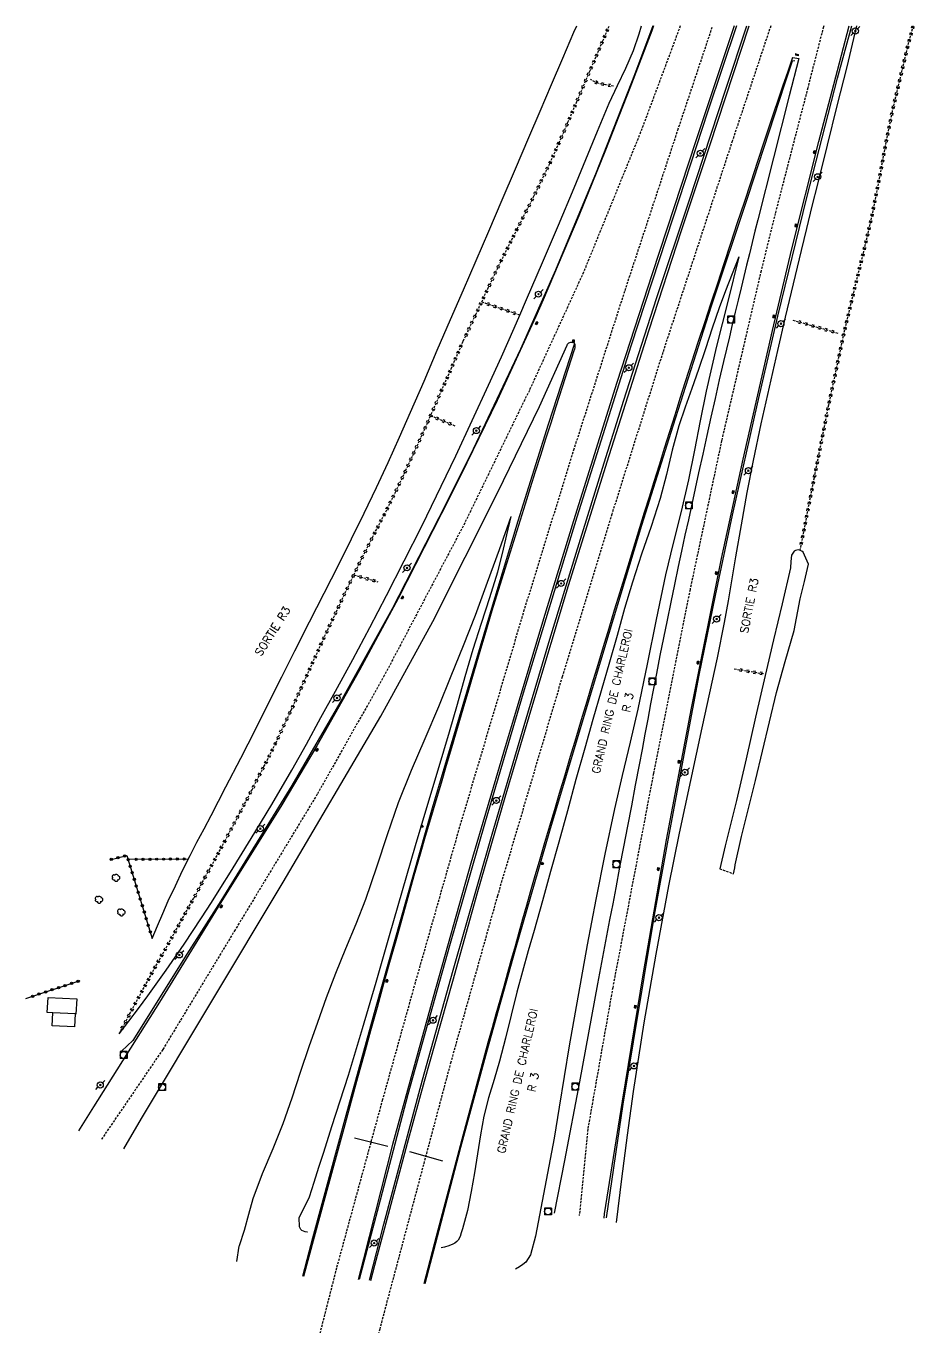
# Model space of a CAD drawing. Header units: millimetres. Extents: x 145000 to 146000, y 128000 to 128940.
# Drawn here: x 145783 to 145977.1, y 128391.7 to 128676 of the extents above; entities that cross this region are included whole.
import ezdxf
from ezdxf.enums import TextEntityAlignment as Align

# ---------------------------------------------------------------- set-up
doc = ezdxf.new("R2010")
doc.units = ezdxf.units.MM
doc.linetypes.add('DASHED', pattern=[0.75, 0.5, -0.25])
doc.layers.get('0').update_dxf_attribs({"linetype": 'CONTINUOUS'})
for name, color, linetype in [('W0001', 6, 'DASHED'), ('W0008', 7, 'CONTINUOUS'), ('W0010', 4, 'CONTINUOUS'), ('W0104', 1, 'CONTINUOUS'), ('W0112', 1, 'DASHED'), ('W0211', 2, 'CONTINUOUS'), ('W0214', 2, 'CONTINUOUS'), ('W0220', 5, 'DASHED'), ('W0300', 7, 'CONTINUOUS'), ('W0323', 7, 'CONTINUOUS'), ('W0330', 7, 'CONTINUOUS'), ('W0333', 7, 'CONTINUOUS'), ('W0401', 7, 'CONTINUOUS'), ('W0420', 7, 'CONTINUOUS'), ('W0473', 7, 'CONTINUOUS'), ('W0850', 7, 'CONTINUOUS'), ('W0989', 7, 'CONTINUOUS'), ('W0990', 7, 'CONTINUOUS')]:
    doc.layers.add(name, color=color, linetype=linetype)
doc.styles.get("Standard").update_dxf_attribs({"font": 'romans.shx', "width": 0.85})

# ---------------------------------------------------------------- blocks, each defined once
blk = doc.blocks.new('T473')
for p, q in [((-0.166667, 0.166667), (0.166667, -0.166667)), ((-0.166667, -0.166667), (0.166667, 0.166667)), ((0.500001, 0.500001), (1.000002, 1.000002)), ((-1.000002, -1.000002), (-0.500001, -0.500001))]:
    blk.add_line(p, q)
blk.add_ellipse((0, 0), major_axis=(0.471405, 0.471405), ratio=1, start_param=5.4977871438, end_param=11.780972451)
blk = doc.blocks.new('T300')
for p, q in [((-0.8, 0.51), (-0.86, 0.34)), ((-0.86, 0.34), (-0.86, 0.17)), ((-0.86, 0.17), (-0.74, 0.06)), ((-0.69, 0.63), (-0.8, 0.51)), ((-0.8, -0.06), (-0.74, 0.06)), ((-0.74, 0.06), (-0.69, 0.11)), ((-0.57, 0.69), (-0.69, 0.63)), ((-0.46, 0.69), (-0.57, 0.69)), ((-0.29, 0.63), (-0.46, 0.69)), ((-0.29, 0.63), (-0.17, 0.74)), ((-0.23, 0.57), (-0.29, 0.63)), ((-0.17, 0.74), (-0.06, 0.8)), ((-0.06, 0.8), (0.06, 0.8)), ((0.06, 0.8), (0.23, 0.74)), ((0.23, 0.74), (0.34, 0.63)), ((0.34, 0.63), (0.4, 0.51)), ((0.46, 0.46), (0.34, 0.46)), ((0.4, 0.51), (0.4, 0.46)), ((0.57, 0.4), (0.46, 0.46)), ((0.57, 0.4), (0.69, 0.29)), ((0.69, 0.29), (0.74, 0.17)), ((0.74, 0.06), (0.69, -0.17)), ((0.74, 0.17), (0.74, 0.06)), ((-0.8, -0.17), (-0.8, -0.06)), ((-0.8, -0.23), (-0.8, -0.17)), ((-0.74, -0.34), (-0.8, -0.23)), ((-0.69, -0.4), (-0.74, -0.34)), ((-0.51, -0.46), (-0.69, -0.4)), ((-0.4, -0.46), (-0.51, -0.46)), ((-0.4, -0.46), (-0.34, -0.46)), ((-0.34, -0.46), (-0.34, -0.4)), ((-0.34, -0.51), (-0.34, -0.46)), ((-0.29, -0.63), (-0.34, -0.51)), ((-0.17, -0.74), (-0.29, -0.63)), ((-0.06, -0.8), (-0.17, -0.74)), ((0.06, -0.8), (-0.06, -0.8)), ((0.17, -0.74), (0.06, -0.8)), ((0.23, -0.69), (0.17, -0.74)), ((0.29, -0.46), (0.23, -0.46)), ((0.29, -0.63), (0.23, -0.69)), ((0.46, -0.4), (0.29, -0.46)), ((0.34, -0.51), (0.29, -0.63)), ((0.34, -0.51), (0.34, -0.46)), ((0.57, -0.34), (0.46, -0.4)), ((0.63, -0.29), (0.57, -0.34)), ((0.69, -0.17), (0.63, -0.29))]:
    blk.add_line(p, q)
blk = doc.blocks.new('T850')
for p, q in [((-0.25, -0.15), (0, 0.32)), ((0, 0.32), (0.25, -0.15)), ((-0.25, -0.15), (0.25, -0.15))]:
    blk.add_line(p, q)
for major_axis in [(-0.106, 0.106), (-0.0354, 0.0354), (-0.0236, 0.0236)]:
    blk.add_ellipse((0, 0), major_axis=major_axis, ratio=1, start_param=3.926991, end_param=10.210176)
blk = doc.blocks.new('T420')
for p, q in [((0.75, 0.75), (-0.75, 0.75)), ((-0.75, 0.75), (-0.75, -0.75)), ((0.75, 0.75), (0.75, -0.75)), ((0.75, -0.75), (-0.75, -0.75))]:
    blk.add_line(p, q)
blk.add_ellipse((0, 0), major_axis=(-0.53, 0.53), ratio=1, start_param=3.926991, end_param=10.210176)
blk = doc.blocks.new('T401')
for p, q in [((-0.3, 0.3), (0, 0.3)), ((-0.3, -0.25), (-0.3, 0.3)), ((-0.3, 0.15), (0, 0.15)), ((-0.3, 0), (0, 0)), ((0, 0.3), (0, -0.25)), ((-0.3, -0.15), (0, -0.15)), ((-0.3, -0.25), (-0.3, -0.3)), ((-0.3, -0.3), (0, -0.3)), ((0, -0.3), (0, -0.25))]:
    blk.add_line(p, q)
blk = doc.blocks.new('t323o')
at = {"color": 0, "linetype": 'Continuous'}
for radius in [0.25, 0.15]:
    blk.add_circle((0, 0), radius, dxfattribs=at)
blk = doc.blocks.new('t220o')
at = {"color": 0, "linetype": 'Continuous'}
for p, q in [((-0.25, 0.25), (0.25, 0.25)), ((-0.25, -0.25), (0.25, -0.25))]:
    blk.add_line(p, q, dxfattribs=at)

msp = doc.modelspace()

# ---------------------------------------------------------------- linework, layer by layer
at = {"layer": 'W0001'}
for points in [[(145926.02, 128676), (145917.35, 128652.77), (145904.86, 128622.13), (145893.02, 128596.3), (145878.54, 128566.61), (145861.31, 128533.95), (145846.65, 128508.01), (145828.67, 128478.3), (145812.86, 128452.14), (145799.39, 128432.43), (145799.39, 128432.43)], [(145802.33, 128176), (145804.84, 128190.68), (145808.58, 128212.35), (145813.34, 128238.05), (145818.34, 128263.57), (145823.35, 128286.96), (145828.52, 128311.27), (145834.03, 128335.47), (145841.9, 128369.02), (145850.96, 128404.56), (145860.93, 128441.07), (145868.02, 128466.45), (145877.7, 128500.44), (145891.84, 128547.99), (145902.75, 128583.27), (145913.94, 128618.15), (145925.5, 128653.24), (145933.08, 128675.95)], [(145945.8, 128676), (145937.39, 128650.84), (145922.19, 128604.56), (145911.06, 128569.23), (145900.21, 128533.69), (145886.04, 128485.75), (145875.85, 128449.42), (145860.3, 128391.04), (145854.44, 128367.35), (145845.33, 128329.58), (145837.28, 128293.78), (145829.85, 128257.97), (145822.78, 128221.26), (145816.02, 128183.55), (145814.8, 128176)], [(145957.38, 128676), (145957.33, 128675.82), (145953.9, 128662.47), (145946.79, 128635.01), (145943.68, 128622.42), (145935.06, 128585.33), (145928.15, 128552.72), (145920.15, 128512.53), (145911.25, 128465.68), (145905.79, 128434.72), (145903.93, 128415.85)]]:
    msp.add_lwpolyline(points, dxfattribs=at)
at = {"layer": 'W0008'}
for points in [[(145920.15, 128676), (145919.77, 128674.95), (145915.01, 128662.4), (145909.67, 128648.85), (145903.87, 128634.49), (145896.07, 128616.08), (145894.42, 128612.48), (145890.59, 128604.11), (145886, 128594.12), (145878.01, 128577.74), (145873.82, 128569.4), (145864.37, 128550.83), (145855.87, 128535.11), (145846.57, 128518.54), (145838.88, 128505.65), (145825.53, 128484.32), (145812.15, 128462.51), (145797.75, 128439.63), (145794.44, 128434.41)], [(145937.8, 128676), (145936.85, 128673.17), (145929.42, 128650.9), (145919.86, 128621.79), (145912.17, 128598.01), (145902.68, 128567.78), (145896.13, 128546.36), (145887.36, 128517.08), (145880.23, 128492.9), (145871.99, 128463.58), (145863.13, 128431.39), (145856.79, 128406.42), (145855.56, 128401.84)], [(145858.35, 128401.68), (145859.23, 128405), (145866.41, 128431.71), (145870.12, 128445.24), (145876.26, 128467.13), (145881.74, 128486.72), (145887.71, 128507.33), (145893.8, 128527.7), (145901.6, 128553.63), (145910.5, 128582.1), (145919.2, 128609.57), (145926.3, 128631.26), (145932.47, 128649.85), (145941.1, 128676)], [(145913.41, 128440.88), (145917.95, 128468.96), (145922.99, 128498.02), (145928.46, 128526.8), (145935.03, 128559.55), (145939.74, 128581.28), (145946.21, 128609.37), (145950.43, 128627.24), (145956.32, 128650.7), (145959.59, 128663.2), (145962.94, 128676)], [(145878.3, 128432.57), (145883.26, 128451), (145884.11, 128453.99), (145884.95, 128456.99), (145885.79, 128459.99), (145886.64, 128462.98), (145887.48, 128465.98), (145888.32, 128468.98), (145889.14, 128471.92), (145889.96, 128474.87), (145890.78, 128477.81), (145891.61, 128480.75), (145892.44, 128483.7), (145893.27, 128486.64), (145894.32, 128490.24), (145895.37, 128493.85), (145896.44, 128497.45), (145897.51, 128501.05), (145898.58, 128504.65), (145899.65, 128508.24), (145900.85, 128512.26), (145902.04, 128516.28), (145903.24, 128520.3), (145904.45, 128524.32), (145905.65, 128528.33), (145906.86, 128532.35), (145908.06, 128536.33), (145909.26, 128540.32), (145910.46, 128544.31), (145911.67, 128548.3), (145912.88, 128552.28), (145914.1, 128556.26), (145915.12, 128559.62), (145916.16, 128562.97), (145917.19, 128566.32), (145918.23, 128569.67), (145919.27, 128573.02), (145920.31, 128576.37), (145921.45, 128580.02), (145922.59, 128583.68), (145923.73, 128587.33), (145924.87, 128590.98), (145926.02, 128594.63), (145927.19, 128598.28), (145928.57, 128602.58), (145929.97, 128606.88), (145931.38, 128611.17), (145932.8, 128615.46), (145934.21, 128619.76), (145935.63, 128624.05), (145937.1, 128628.52), (145938.56, 128633), (145940.03, 128637.47), (145941.5, 128641.94), (145942.98, 128646.41), (145944.47, 128650.88), (145945.48, 128653.93), (145946.51, 128656.98), (145947.53, 128660.02), (145948.55, 128663.06), (145949.58, 128666.11), (145950.61, 128669.15)], [(145950.6, 128669.13), (145951.96, 128668.88), (145949.8, 128660.74), (145942.95, 128633.64), (145942.34, 128631.16), (145941.73, 128628.68), (145941.13, 128626.2), (145940.53, 128623.72), (145939.92, 128621.24), (145939.33, 128618.76), (145938.68, 128616.07), (145938.04, 128613.38), (145937.39, 128610.7), (145936.75, 128608.01), (145936.12, 128605.32), (145935.49, 128602.63), (145934.56, 128598.58), (145933.64, 128594.52), (145932.73, 128590.47), (145931.83, 128586.41), (145930.94, 128582.36), (145930.04, 128578.3), (145929.29, 128574.88), (145928.54, 128571.45), (145927.79, 128568.03), (145927.04, 128564.61), (145926.31, 128561.18), (145925.58, 128557.76), (145924.76, 128553.87), (145923.95, 128549.98), (145923.15, 128546.09), (145922.36, 128542.2), (145921.58, 128538.31), (145920.81, 128534.41), (145920.17, 128531.09), (145919.53, 128527.76), (145918.91, 128524.43), (145918.29, 128521.1), (145917.66, 128517.77), (145917.04, 128514.44), (145916.18, 128509.95), (145915.33, 128505.46), (145914.47, 128500.98), (145913.62, 128496.49), (145912.76, 128492.01), (145911.9, 128487.52), (145911.24, 128484.03), (145910.57, 128480.53), (145909.9, 128477.04), (145909.23, 128473.54), (145908.57, 128470.04), (145907.91, 128466.55), (145907.24, 128462.97), (145906.58, 128459.4), (145905.92, 128455.82), (145905.27, 128452.24), (145904.62, 128448.66), (145903.98, 128445.08)], [(145804.34, 128430.45), (145808.2, 128437.1), (145839.22, 128488.77), (145860.53, 128525.09), (145871.9, 128545.76), (145886.09, 128573.9), (145895.26, 128592.77), (145901.28, 128606.18), (145901.4, 128606.38), (145901.52, 128606.58), (145901.67, 128606.73), (145901.88, 128606.81), (145902.11, 128606.84), (145902.34, 128606.83), (145902.51, 128606.8), (145902.68, 128606.75), (145902.83, 128606.68), (145902.87, 128606.59), (145902.99, 128606.38), (145902.99, 128606.28), (145903, 128605.97), (145902.94, 128605.57), (145902.9, 128605.42), (145902.86, 128605.28), (145902.8, 128605.14)], [(145902.8, 128605.14), (145898.82, 128592.69), (145897.69, 128589.15), (145896.57, 128585.61), (145895.45, 128582.06), (145894.33, 128578.52), (145893.22, 128574.98), (145892.11, 128571.43), (145890.64, 128566.76), (145889.18, 128562.09), (145887.73, 128557.42), (145886.28, 128552.75), (145884.84, 128548.07), (145883.42, 128543.39), (145882.17, 128539.19), (145880.93, 128534.98), (145879.7, 128530.78), (145878.47, 128526.57), (145877.24, 128522.36), (145876.01, 128518.16), (145874.86, 128514.27), (145873.71, 128510.39), (145872.56, 128506.51), (145871.41, 128502.63), (145870.27, 128498.74), (145869.14, 128494.85), (145867.79, 128490.13), (145866.45, 128485.41), (145865.12, 128480.68), (145863.8, 128475.95), (145862.48, 128471.22), (145861.16, 128466.49), (145859.73, 128461.37), (145858.31, 128456.24), (145856.89, 128451.11), (145855.47, 128445.98), (145854.06, 128440.84), (145852.65, 128435.71)], [(145903.98, 128445.08), (145900.7, 128427.86), (145898.47, 128416.4)], [(145909.39, 128415.31), (145909.49, 128416.24), (145913.41, 128440.88)], [(145852.65, 128435.71), (145848.3, 128419.74), (145843.64, 128402.54)], [(145870.01, 128401), (145872.72, 128411.36), (145878.3, 128432.57)]]:
    msp.add_lwpolyline(points, dxfattribs=at)
at = {"layer": 'W0010'}
for points in [[(145920.03, 128676), (145916.04, 128665.28), (145907.66, 128643.93), (145898.74, 128622.59), (145891.06, 128605.33), (145880.74, 128583.46), (145873.26, 128568.41), (145863, 128548.56), (145852.09, 128528.87), (145841.09, 128509.91), (145825.55, 128484.71), (145818.15, 128473.04), (145806.34, 128454.15), (145803.86, 128451.82)], [(145938.29, 128676), (145932.06, 128657.34), (145924.46, 128634.17), (145915.2, 128605.99), (145903.4, 128568.56), (145891.65, 128530.09), (145883.36, 128501.95), (145875.53, 128474.85), (145866.45, 128442.31), (145860.37, 128419.24), (145855.79, 128401.83)], [(145858.07, 128401.69), (145861.24, 128413.94), (145869.67, 128445.51), (145876.35, 128469.54), (145884.86, 128499.29), (145891.89, 128523), (145897.53, 128541.92), (145903.26, 128560.74), (145909.04, 128579.31), (145913.7, 128594.15), (145920.85, 128616.39), (145927.95, 128637.77), (145935.98, 128662.19), (145940.61, 128676)], [(145909.86, 128415.37), (145913.56, 128440.21), (145920.37, 128481.53), (145923.34, 128497.96), (145927.35, 128519.31), (145930.17, 128534.05), (145933.73, 128551.48), (145937.45, 128568.99), (145942.89, 128593.37), (145947.35, 128612.54), (145953.69, 128638.46), (145960.41, 128664.59), (145963.5, 128676)], [(145870.22, 128400.99), (145873.31, 128412.65), (145878.04, 128430.83), (145883.75, 128451.62), (145890.03, 128474.01), (145897.52, 128499.95), (145905.03, 128525.07), (145910.49, 128543.2), (145917.63, 128566.82), (145924.47, 128588.59), (145932.88, 128614.79), (145940.86, 128638.77), (145948.91, 128663.35), (145950.56, 128668.35), (145951.05, 128668.47)], [(145902.87, 128606.59), (145897.16, 128588.85), (145890.51, 128567.68), (145883.88, 128545.72), (145876.87, 128522.15), (145871.75, 128504.94), (145864.84, 128480.49), (145859.47, 128461.49), (145852.92, 128437.73), (145845.63, 128410.9), (145844.81, 128407.85), (145843.45, 128402.55)]]:
    msp.add_lwpolyline(points, dxfattribs=at)
at = {"layer": 'W0104'}
msp.add_lwpolyline([(145787.79, 128463.56), (145794.07, 128463.23), (145793.89, 128459.92), (145793.69, 128459.93), (145788.8, 128460.19), (145787.62, 128460.25)], close=True, dxfattribs=at)
msp.add_lwpolyline([(145793.69, 128459.93), (145793.56, 128457.11), (145788.66, 128457.34), (145788.8, 128460.19)], dxfattribs=at)
at = {"layer": 'W0112'}
msp.add_lwpolyline([(145934.64, 128491.7), (145937.66, 128490.58)], dxfattribs=at)
at = {"layer": 'W0211'}
for points in [[(145803.37, 128455.62), (145805.46, 128458.37), (145807.55, 128461.12), (145809.61, 128463.9), (145813.64, 128469.52), (145817.55, 128475.23), (145821.36, 128480.99), (145823.49, 128484.3), (145825.59, 128487.62), (145827.67, 128490.96), (145832.22, 128498.33), (145836.69, 128505.75), (145841.06, 128513.24), (145844.29, 128518.97), (145847.46, 128524.74), (145850.61, 128530.53), (145854.39, 128537.47), (145858.13, 128544.43), (145861.81, 128551.43), (145869.51, 128566.63), (145876.94, 128581.99), (145884.12, 128597.45), (145886.93, 128603.67), (145889.7, 128609.91), (145890.96, 128612.79), (145892.43, 128616.16), (145895.93, 128624.3), (145899.37, 128632.45), (145902.8, 128640.62), (145905.35, 128646.79), (145907.89, 128652.97), (145910.51, 128659.12), (145912.3, 128662.96), (145914.13, 128666.79), (145915.8, 128670.67), (145917.05, 128674.28), (145917.58, 128676)], [(145964.58, 128676), (145963.92, 128673.28), (145962.42, 128667.09), (145960.27, 128658.52), (145958.13, 128649.95), (145956.01, 128641.38), (145954.82, 128636.56), (145953.64, 128631.74), (145952.47, 128626.92), (145950.71, 128619.62), (145948.98, 128612.31), (145947.27, 128605), (145945.44, 128596.99), (145943.64, 128588.98), (145941.95, 128580.95), (145940.6, 128573.94), (145939.33, 128566.92), (145938.09, 128559.9), (145937.27, 128555.1), (145936.47, 128550.31), (145935.62, 128545.52), (145934.07, 128537.83), (145932.39, 128530.16), (145930.71, 128522.5), (145928.23, 128511), (145925.77, 128499.51), (145923.44, 128487.99), (145920.66, 128473.02), (145918.09, 128458.01), (145915.75, 128442.96), (145914.43, 128433.44), (145913.2, 128423.9), (145911.98, 128414.36)], [(145938.84, 128625.54), (145937.38, 128621.82), (145935.92, 128618.11), (145934.52, 128614.38), (145932.98, 128609.89), (145931.51, 128605.37), (145930.02, 128600.85), (145928.56, 128596.75), (145927.07, 128592.65), (145925.69, 128588.52), (145924.25, 128583.25), (145922.98, 128577.92), (145921.59, 128572.63), (145919.64, 128566.53), (145917.54, 128560.48), (145915.54, 128554.4), (145913.83, 128548.58), (145912.21, 128542.72), (145910.58, 128536.87), (145908.76, 128530.6), (145906.92, 128524.34), (145905.12, 128518.07), (145903.21, 128511.23), (145901.35, 128504.38), (145899.47, 128497.54), (145897.68, 128491.09), (145895.88, 128484.65), (145894.07, 128478.21), (145892.79, 128473.71), (145891.52, 128469.22), (145890.28, 128464.71), (145889.01, 128459.67), (145887.8, 128454.62), (145886.51, 128449.59), (145885.34, 128445.59), (145884.12, 128441.6), (145883.06, 128437.58), (145882.31, 128433.48), (145881.72, 128429.33), (145881.05, 128425.2), (145880.31, 128421.08), (145879.49, 128416.98), (145878.38, 128412.96), (145878.14, 128412.09), (145877.9, 128411.24), (145877.49, 128410.5), (145877.13, 128410.15), (145876.71, 128409.84), (145876.27, 128409.56), (145875.41, 128409.2), (145874.48, 128408.97), (145873.76, 128408.79)], [(145844.48, 128412.19), (145844.43, 128412.21), (145844.04, 128412.31), (145843.64, 128412.4), (145843.3, 128412.57), (145843.09, 128412.8), (145842.92, 128413.09), (145842.77, 128413.37), (145842.72, 128415.45), (145843.84, 128417.68), (145844.94, 128419.91), (145845.99, 128423.18), (145847.02, 128426.46), (145848.05, 128429.74), (145849.85, 128435.35), (145851.67, 128440.96), (145853.46, 128446.58), (145856.54, 128456.73), (145859.51, 128466.92), (145862.46, 128477.11), (145864.36, 128483.67), (145866.25, 128490.22), (145868.16, 128496.78), (145870.62, 128505.06), (145873.11, 128513.35), (145875.57, 128521.64), (145877.28, 128527.67), (145878.97, 128533.71), (145880.73, 128539.74), (145882.54, 128545.37), (145884.4, 128550.99), (145886.11, 128556.65), (145887.14, 128560.66), (145888.09, 128564.69), (145889.04, 128568.73)], [(145937.66, 128490.58), (145937.79, 128491.24), (145937.92, 128491.9), (145938.05, 128492.55), (145939.42, 128498.73), (145940.95, 128504.87), (145942.48, 128511.01), (145944.01, 128517.41), (145945.53, 128523.81), (145947.08, 128530.21), (145948.97, 128537.02), (145950.9, 128543.82), (145952.25, 128550.71), (145953.22, 128554.5), (145954.05, 128558.32), (145952.89, 128560.94), (145952.57, 128561.14), (145952.22, 128561.32), (145952.15, 128561.34), (145951.87, 128561.41), (145951.54, 128561.39), (145951.2, 128561.29), (145950.9, 128561.16), (145950.31, 128560.27), (145950.22, 128558.89), (145950.13, 128557.51), (145948.33, 128549.64), (145946.43, 128541.79), (145944.55, 128533.94), (145942.47, 128524.83), (145940.42, 128515.71), (145938.31, 128506.61), (145937.1, 128501.64), (145935.87, 128496.67), (145934.64, 128491.7)]]:
    msp.add_lwpolyline(points, dxfattribs=at)
at = {"layer": 'W0214'}
for points in [[(145938.84, 128625.54), (145936.39, 128615.75), (145933.93, 128605.96), (145931.65, 128596.13), (145930.36, 128589.67), (145929.15, 128583.2), (145927.84, 128576.74), (145926.22, 128569.82), (145924.49, 128562.91), (145922.82, 128555.99), (145920.75, 128546.21), (145918.8, 128536.41), (145916.75, 128526.62), (145915.05, 128519.35), (145913.29, 128512.08), (145911.61, 128504.8), (145909.52, 128494.91), (145907.58, 128484.99), (145905.7, 128475.06), (145904.34, 128467.71), (145903.01, 128460.36), (145901.73, 128452.99), (145900.63, 128446.26), (145899.56, 128439.52), (145898.44, 128432.8), (145896.44, 128422.03), (145894.36, 128411.34), (145894.36, 128411.34), (145894.36, 128411.34), (145894.36, 128411.34), (145894.36, 128411.34), (145894.36, 128411.34), (145894.36, 128411.34), (145894.36, 128411.34), (145894.36, 128411.34), (145893.27, 128407.25), (145892.26, 128405.69), (145891.6, 128405.12), (145890.85, 128404.62), (145889.98, 128404.16)], [(145829.54, 128409.13), (145829.62, 128409.28), (145830.77, 128412.66), (145831.66, 128416.13), (145832.63, 128419.58), (145834.71, 128425.08), (145837.01, 128430.51), (145839.21, 128435.98), (145841.16, 128441.57), (145843.01, 128447.19), (145844.89, 128452.8), (145846.78, 128458.17), (145848.7, 128463.53), (145850.69, 128468.86), (145852.87, 128474.27), (145855.13, 128479.65), (145857.29, 128485.06), (145859.71, 128492.08), (145861.98, 128499.16), (145864.41, 128506.17), (145867.26, 128513.22), (145870.27, 128520.21), (145873.25, 128527.21), (145875.96, 128533.85), (145878.64, 128540.49), (145881.24, 128547.17), (145883.89, 128554.33), (145886.46, 128561.53), (145889.04, 128568.73)], [(145829.08, 128405.83), (145829.54, 128409.13)]]:
    msp.add_lwpolyline(points, dxfattribs=at)
at = {"layer": 'W0220'}
for points in [[(145878.58, 128607.1), (145881.31, 128612.9), (145882.61, 128615.68), (145884.03, 128618.71), (145886.8, 128624.5), (145890.38, 128631.64), (145894.03, 128638.76), (145897.52, 128645.95), (145899.52, 128650.43), (145901.47, 128654.94), (145903.4, 128659.45), (145906.25, 128666.09), (145909.08, 128672.74), (145910.46, 128676)], [(145976.9, 128676), (145975.67, 128671.35), (145972.32, 128657.2), (145970.83, 128649.73), (145969.44, 128642.25), (145967.96, 128634.78), (145965.96, 128626.12), (145963.83, 128617.49), (145961.78, 128608.84), (145958.41, 128593.04), (145955.28, 128577.19), (145952.15, 128561.34)], [(145911.39, 128662.82), (145909.69, 128663.14), (145907.99, 128663.46), (145906.55, 128664.21), (145906.49, 128664.27), (145906.43, 128664.33), (145906.37, 128664.38)], [(145882.61, 128615.68), (145890.96, 128612.79)], [(145960.55, 128608.77), (145950.72, 128611.6)], [(145803.37, 128455.62), (145804.49, 128457.75), (145805.62, 128459.88), (145806.74, 128462.01), (145811.02, 128469.82), (145815.39, 128477.58), (145819.71, 128485.36), (145823.08, 128491.53), (145826.42, 128497.71), (145829.72, 128503.91), (145832.38, 128508.98), (145835, 128514.06), (145837.56, 128519.18), (145840.99, 128526.45), (145844.29, 128533.79), (145847.63, 128541.11), (145850.46, 128547.16), (145853.31, 128553.21), (145854.64, 128555.96), (145856.22, 128559.22), (145858.73, 128564.16), (145861.27, 128569.09), (145863.75, 128574.04), (145865.66, 128578.06), (145867.54, 128582.1), (145869.38, 128586.14), (145871.45, 128590.78), (145871.59, 128591.1), (145873.76, 128596.08), (145875.93, 128601.05), (145878.49, 128606.9), (145878.58, 128607.1)], [(145871.45, 128590.78), (145876.9, 128588.5)], [(145854.64, 128555.96), (145859.92, 128554.46)], [(145937.81, 128535.41), (145944.36, 128534.34)]]:
    msp.add_lwpolyline(points, dxfattribs=at)
at = {"layer": 'W0323'}
for points in [[(145801.57, 128493.74), (145805.02, 128494.62), (145810.56, 128476.47)], [(145818.46, 128493.82), (145805.55, 128493.75)], [(145782.96, 128463.34), (145794.78, 128467.23)]]:
    msp.add_lwpolyline(points, dxfattribs=at)
at = {"layer": 'W0330'}
msp.add_lwpolyline([(145810.56, 128476.47), (145811.72, 128479.2), (145812.88, 128481.93), (145814.08, 128484.65), (145815.62, 128487.98), (145817.21, 128491.29), (145818.84, 128494.59), (145820.35, 128497.52), (145821.89, 128500.43), (145823.42, 128503.35), (145826.69, 128509.61), (145829.93, 128515.87), (145833.15, 128522.15), (145836.02, 128527.89), (145838.87, 128533.64), (145841.74, 128539.38), (145844.93, 128545.66), (145848.15, 128551.94), (145851.33, 128558.22), (145854.12, 128563.82), (145856.88, 128569.44), (145859.59, 128575.08), (145862.13, 128580.55), (145864.61, 128586.05), (145867.07, 128591.56), (145870.01, 128598.3), (145872.9, 128605.07), (145875.8, 128611.83), (145878.6, 128618.27), (145881.39, 128624.7), (145884.17, 128631.14), (145887.1, 128637.95), (145890.02, 128644.77), (145892.93, 128651.58), (145895.41, 128657.38), (145897.89, 128663.18), (145900.37, 128668.98), (145902.78, 128674.61), (145903.37, 128676)], dxfattribs=at)
at = {"layer": 'W0333'}
for points in [[(145854.76, 128432.85), (145862.08, 128430.99)], [(145866.84, 128429.84), (145874.06, 128427.83)]]:
    msp.add_lwpolyline(points, dxfattribs=at)

# ---------------------------------------------------------------- block references
at = {"layer": 'W0220'}
for p, rotation in [((145976.82, 128675.68), 255.1613390132536), ((145909.51, 128673.75), 66.95218191687188), ((145910.09, 128675.13), 66.95218191687188), ((145976.05, 128672.78), 255.1613390132536), ((145976.44, 128674.23), 255.1613390132536), ((145908.33, 128670.99), 66.96173813817518), ((145908.92, 128672.37), 66.96173813817518), ((145975.67, 128671.33), 256.6699199009233), ((145907.16, 128668.23), 66.96173813817518), ((145907.75, 128669.61), 66.96173813817518), ((145974.98, 128668.41), 256.6699199009233), ((145975.32, 128669.87), 256.6699199009233), ((145905.98, 128665.47), 66.78474889377904), ((145906.57, 128666.85), 66.96173813817518), ((145974.28, 128665.5), 256.6699199009233), ((145974.63, 128666.95), 256.6699199009233), ((145904.8, 128662.71), 66.78474889377904), ((145905.39, 128664.09), 66.78474889377904), ((145907.66, 128663.63), 152.3199579203638), ((145909.1, 128663.25), 169.3538462689878), ((145910.57, 128662.97), 169.3538462683348), ((145973.59, 128662.58), 256.6699199009233), ((145973.94, 128664.04), 256.6699199009233), ((145903.03, 128658.58), 66.79374531932064), ((145903.62, 128659.96), 66.78474889377904), ((145904.21, 128661.33), 66.78474889377904), ((145972.9, 128659.66), 256.6699199009233), ((145973.25, 128661.12), 256.6699199009233), ((145901.84, 128655.82), 66.79374531932064), ((145902.44, 128657.2), 66.79374531932064), ((145972.23, 128656.73), 258.7151719923268), ((145972.56, 128658.2), 256.6699199009233), ((145900.66, 128653.06), 66.67415728862885), ((145901.25, 128654.44), 66.67415728862885), ((145971.64, 128653.79), 258.7151719923268), ((145971.93, 128655.26), 258.7151719923268), ((145899.47, 128650.31), 65.9059003982419), ((145900.06, 128651.69), 66.67415728862885), ((145971.05, 128650.85), 258.7151719923268), ((145971.35, 128652.32), 258.7151719923268), ((145898.24, 128647.57), 65.9059003982419), ((145898.86, 128648.94), 65.9059003982419), ((145970.49, 128647.9), 259.5019445123895), ((145970.76, 128649.38), 259.5019445123895), ((145896.98, 128644.85), 64.11449093483034), ((145897.63, 128646.2), 65.9059003982419), ((145969.94, 128644.95), 259.5019445123895), ((145970.22, 128646.43), 259.5019445123895), ((145895.67, 128642.15), 64.11449093483034), ((145896.33, 128643.5), 64.11449093483034), ((145969.39, 128642), 258.7638870319839), ((145969.67, 128643.48), 259.5019445123895), ((145894.37, 128639.45), 64.11449093483034), ((145895.02, 128640.8), 64.11449093483034), ((145968.81, 128639.06), 258.7638870319839), ((145969.1, 128640.53), 258.7638870319839), ((145893.01, 128636.77), 62.86470100349067), ((145893.7, 128638.11), 62.86470100349067), ((145968.22, 128636.12), 258.7638870319839), ((145968.52, 128637.59), 258.7638870319839), ((145891.64, 128634.1), 62.86470100349067), ((145892.33, 128635.44), 62.86470100349067), ((145967.59, 128633.19), 257.0160128641191), ((145967.93, 128634.65), 257.0160128641191), ((145889.6, 128630.09), 63.34202990176745), ((145890.28, 128631.43), 63.34202990176745), ((145890.96, 128632.77), 62.86470100349067), ((145966.92, 128630.26), 257.0160128641191), ((145967.25, 128631.73), 257.0160128641191), ((145888.26, 128627.41), 63.34202990176745), ((145888.93, 128628.75), 63.34202990176745), ((145966.24, 128627.34), 257.0160128641191), ((145966.58, 128628.8), 257.0160128641191), ((145886.91, 128624.73), 63.34202990176745), ((145887.59, 128626.07), 63.34202990176745), ((145965.9, 128625.88), 256.1591231454784), ((145885.61, 128622.03), 64.46982071108636), ((145886.26, 128623.38), 64.46982071108636), ((145965.18, 128622.97), 256.1591231454784), ((145965.54, 128624.42), 256.1591231454784), ((145884.32, 128619.32), 64.46982071108636), ((145884.97, 128620.67), 64.46982071108636), ((145964.47, 128620.05), 256.1591231454784), ((145964.83, 128621.51), 256.1591231454784), ((145883.04, 128616.6), 64.85710930080033), ((145883.68, 128617.96), 64.85710930080033), ((145963.75, 128617.14), 256.6140708772722), ((145964.11, 128618.6), 256.1591231454784), ((145881.77, 128613.89), 64.84968195332019), ((145882.41, 128615.25), 64.84968195332019), ((145884.02, 128615.19), 340.9477564658214), ((145885.44, 128614.7), 340.9477564658214), ((145886.86, 128614.21), 340.9477564658214), ((145888.28, 128613.72), 340.9477564658214), ((145889.7, 128613.23), 340.9477564658214), ((145963.06, 128614.22), 256.6140708772722), ((145963.4, 128615.68), 256.6140708772722), ((145880.49, 128611.17), 64.84547644853363), ((145881.13, 128612.53), 64.84547644853363), ((145952.17, 128611.19), 163.9437657912851), ((145953.61, 128610.77), 163.9437657912851), ((145955.05, 128610.36), 163.9437657912851), ((145962.36, 128611.3), 256.6140708772722), ((145962.71, 128612.76), 256.6140708772722), ((145879.22, 128608.46), 64.84547644853363), ((145879.86, 128609.82), 64.84547644853363), ((145956.49, 128609.94), 163.9437657912851), ((145957.93, 128609.53), 163.9437657912851), ((145959.37, 128609.11), 163.9437657912851), ((145961.68, 128608.38), 257.9805499242735), ((145962.02, 128609.84), 256.6140708772722), ((145877.49, 128604.61), 66.3865544663533), ((145878.09, 128605.98), 66.3865544663533), ((145961.05, 128605.45), 257.9805499242735), ((145961.37, 128606.92), 257.9805499242735), ((145876.29, 128601.86), 66.3865544663533), ((145876.89, 128603.23), 66.3865544663533), ((145960.43, 128602.51), 257.9805499242735), ((145960.74, 128603.98), 257.9805499242735), ((145875.09, 128599.11), 66.37304039926522), ((145875.69, 128600.49), 66.37304039926522), ((145959.81, 128599.58), 257.9805499242735), ((145960.12, 128601.05), 257.9805499242735), ((145873.88, 128596.36), 66.37304039926522), ((145874.49, 128597.74), 66.37304039926522), ((145959.18, 128596.65), 257.9805499242735), ((145959.49, 128598.11), 257.9805499242735), ((145872.68, 128593.61), 66.4340894537037), ((145873.28, 128594.99), 66.4340894537037), ((145958.56, 128593.71), 257.9805499242735), ((145958.87, 128595.18), 257.9805499242735), ((145871.48, 128590.86), 66.02074316454994), ((145872.08, 128592.24), 66.4340894537037), ((145957.96, 128590.77), 258.818731223487), ((145958.26, 128592.24), 258.818731223487), ((145870.26, 128588.12), 65.98826424526575), ((145870.87, 128589.49), 65.98826424526575), ((145872.83, 128590.2), 337.2801789697398), ((145874.22, 128589.63), 337.2801789697398), ((145875.6, 128589.05), 337.2801789697398), ((145957.38, 128587.83), 258.818731223487), ((145957.67, 128589.3), 258.818731223487), ((145869.04, 128585.39), 65.49742027259262), ((145869.65, 128586.75), 65.98826424526575), ((145956.8, 128584.88), 258.818731223487), ((145957.09, 128586.36), 258.818731223487), ((145867.79, 128582.66), 65.49742027259262), ((145868.41, 128584.02), 65.49742027259262), ((145956.22, 128581.94), 258.818731223487), ((145956.51, 128583.41), 258.818731223487), ((145866.53, 128579.93), 65.12234170491965), ((145867.16, 128581.29), 65.12234170491965), ((145955.64, 128579), 258.818731223487), ((145955.93, 128580.47), 258.818731223487), ((145865.26, 128577.22), 64.54108548106737), ((145865.9, 128578.57), 65.12234170491965), ((145955.35, 128577.53), 258.818731223487), ((145863.97, 128574.51), 64.54108548106737), ((145864.62, 128575.86), 64.54108548106737), ((145954.76, 128574.58), 258.8159401474599), ((145955.06, 128576.06), 258.8159401474599), ((145861.97, 128570.48), 63.40258094189557), ((145862.64, 128571.82), 63.40258094189557), ((145863.31, 128573.16), 63.40258094189557), ((145954.18, 128571.64), 258.8159401474599), ((145954.47, 128573.11), 258.8159401474599), ((145860.61, 128567.8), 62.66279032912705), ((145861.3, 128569.14), 63.40258094189557), ((145953.6, 128568.7), 258.8159401474599), ((145953.89, 128570.17), 258.8159401474599), ((145859.23, 128565.14), 62.66279032912705), ((145859.92, 128566.47), 62.66279032912705), ((145953.02, 128565.75), 258.8159401474599), ((145953.31, 128567.23), 258.8159401474599), ((145857.87, 128562.47), 63.1390403912419), ((145858.54, 128563.81), 63.1390403912419), ((145952.44, 128562.81), 258.8159401474599), ((145952.73, 128564.28), 258.8159401474599), ((145856.51, 128559.79), 63.1390403912419), ((145857.19, 128561.13), 63.1390403912419), ((145855.19, 128557.1), 64.16384542875392), ((145855.85, 128558.45), 64.16384542875392), ((145853.89, 128554.4), 64.17193910465971), ((145854.54, 128555.75), 64.17193910465971), ((145856.09, 128555.55), 344.0933009950025), ((145857.53, 128555.14), 344.0933009950025), ((145858.97, 128554.73), 344.0933009950025), ((145852.59, 128551.69), 64.73498469809796), ((145853.23, 128553.04), 64.73498469809796), ((145851.31, 128548.97), 64.73498469809796), ((145851.95, 128550.33), 64.73498469809796), ((145849.4, 128544.9), 64.94995104460583), ((145850.04, 128546.26), 64.94995104460583), ((145850.67, 128547.62), 64.73498469809796), ((145848.13, 128542.18), 64.94995104460583), ((145848.77, 128543.54), 64.94995104460583), ((145846.88, 128539.46), 65.4924042201813), ((145847.5, 128540.82), 65.4924042201813), ((145845.63, 128536.73), 65.4924042201813), ((145846.25, 128538.09), 65.4924042201813), ((145844.39, 128534), 65.4924042201813), ((145845.01, 128535.36), 65.4924042201813), ((145939.29, 128535.17), 350.7404261099036), ((145940.77, 128534.93), 350.7404261099036), ((145942.25, 128534.69), 350.7404261099036), ((145943.73, 128534.45), 350.7404261099036), ((145843.15, 128531.26), 65.75991876755178), ((145843.77, 128532.63), 65.75991876755178), ((145841.92, 128528.53), 65.75991876755178), ((145842.54, 128529.9), 65.75991876755178), ((145840.68, 128525.8), 64.77612985572334), ((145841.31, 128527.16), 65.75991876755178), ((145839.4, 128523.08), 64.77612985572334), ((145840.04, 128524.44), 64.77612985572334), ((145838.12, 128520.37), 64.77612985572334), ((145838.76, 128521.73), 64.77612985572334), ((145836.81, 128517.67), 63.40358088796234), ((145837.48, 128519.02), 63.40358088796234), ((145834.79, 128513.65), 62.70473485690657), ((145835.47, 128514.99), 63.40358088796234), ((145836.14, 128516.33), 63.40358088796234), ((145833.41, 128510.99), 62.70473485690657), ((145834.1, 128512.32), 62.70473485690657), ((145832.03, 128508.32), 62.35064385559184), ((145832.73, 128509.65), 62.70473485690657), ((145830.64, 128505.67), 62.35064385559184), ((145831.34, 128506.99), 62.35064385559184), ((145829.24, 128503.01), 62.00904962425886), ((145829.95, 128504.34), 62.35064385559184), ((145827.84, 128500.36), 62.00904962425886), ((145828.54, 128501.69), 62.00904962425886), ((145826.43, 128497.71), 62.00904962425886), ((145827.13, 128499.04), 62.00904962425886), ((145824.29, 128493.75), 61.58604544537214), ((145825, 128495.07), 61.58604544537214), ((145825.71, 128496.39), 61.58604544537214), ((145822.86, 128491.12), 61.37457567437018), ((145823.57, 128492.44), 61.58604544537214), ((145821.42, 128488.48), 61.37457567437018), ((145822.14, 128489.8), 61.37457567437018), ((145819.98, 128485.85), 61.37457567437018), ((145820.7, 128487.17), 61.37457567437018), ((145818.53, 128483.23), 60.91289120727435), ((145819.26, 128484.54), 60.91289120727435), ((145817.07, 128480.61), 60.91289120727435), ((145817.8, 128481.92), 60.91289120727435), ((145814.88, 128476.67), 60.64540110585834), ((145815.61, 128477.98), 60.91289120727435), ((145816.34, 128479.29), 60.91289120727435), ((145813.41, 128474.06), 60.64540110585834), ((145814.14, 128475.37), 60.64540110585834), ((145811.94, 128471.45), 60.64540110585834), ((145812.67, 128472.75), 60.64540110585834), ((145810.48, 128468.82), 61.29297219625722), ((145811.2, 128470.14), 60.64540110585834), ((145809.04, 128466.19), 61.29297219625722), ((145809.76, 128467.51), 61.29297219625722), ((145807.6, 128463.56), 61.29297219625722), ((145808.32, 128464.88), 61.29297219625722), ((145805.47, 128459.6), 62.25474614676054), ((145806.17, 128460.92), 62.06317543237021), ((145806.87, 128462.25), 61.29297219625722), ((145804.07, 128456.94), 62.22263323230087), ((145804.77, 128458.27), 62.25474614676054)]:
    msp.add_blockref('t220o', p, dxfattribs=dict(at, rotation=rotation))
at = {"layer": 'W0300'}
for p in [(145802.7, 128489.68), (145798.98, 128484.9), (145803.86, 128482.13)]:
    msp.add_blockref('T300', p, dxfattribs=at)
at = {"layer": 'W0323'}
for p, rotation in [((145801.61, 128493.75), 14.39489606143392), ((145803.06, 128494.12), 14.39489606143392), ((145804.52, 128494.5), 14.39489606143392), ((145805.3, 128493.68), 286.96492484872), ((145807.05, 128493.76), 180.3061543530304), ((145808.55, 128493.77), 180.3061543530304), ((145810.05, 128493.78), 180.3061543530304), ((145811.55, 128493.79), 180.3061543530304), ((145813.05, 128493.79), 180.3061543530304), ((145814.55, 128493.8), 180.3061543530304), ((145816.05, 128493.81), 180.3061543530304), ((145817.55, 128493.82), 180.3061543530304), ((145805.74, 128492.25), 286.96492484872), ((145806.18, 128490.82), 286.96492484872), ((145806.62, 128489.38), 286.96492484872), ((145807.05, 128487.95), 286.96492484872), ((145807.49, 128486.51), 286.96492484872), ((145807.93, 128485.08), 286.96492484872), ((145808.37, 128483.64), 286.96492484872), ((145808.81, 128482.21), 286.96492484872), ((145809.24, 128480.77), 286.96492484872), ((145809.68, 128479.34), 286.96492484872), ((145810.12, 128477.9), 286.96492484872), ((145788.66, 128465.22), 18.20766269075206), ((145790.09, 128465.68), 18.20766269075206), ((145791.51, 128466.15), 18.20766269075206), ((145792.94, 128466.62), 18.20766269075206), ((145794.36, 128467.09), 18.20766269075206), ((145784.39, 128463.81), 18.20766269075206), ((145785.81, 128464.28), 18.20766269075206), ((145787.24, 128464.75), 18.20766269075206)]:
    msp.add_blockref('t323o', p, dxfattribs=dict(at, rotation=rotation))
at = {"layer": 'W0401'}
for p, rotation in [((145951.48, 128669.55), 259.6655183001315), ((145955.49, 128648.43), 345.9132027048068), ((145951.46, 128632.34), 345.9132027048068), ((145894.47, 128611.05), 155.405658582365), ((145946.6, 128612.45), 346.7048011390438), ((145937.74, 128574.04), 347.77703411703), ((145934.05, 128556.36), 348.6584725907412), ((145865.13, 128551.03), 153.0155021842107), ((145930.04, 128536.77), 348.6584725907412), ((145846.49, 128517.71), 149.1986285514675), ((145925.87, 128515.09), 349.2397379108085), ((145921.37, 128491.63), 350.1487353440469), ((145825.54, 128483.51), 148.4777294053294), ((145861.74, 128467.17), 164.4296771930292), ((145916.36, 128461.5), 350.8156008636611)]:
    msp.add_blockref('T401', p, dxfattribs=dict(at, rotation=rotation))
msp.add_blockref('T401', (145902.82, 128607.07), dxfattribs=at)
at = {"layer": 'W0420', "rotation": 359.9999899820874}
for p in [(145937.1, 128611.76), (145927.9, 128571.12), (145919.93, 128532.63), (145912.03, 128492.65), (145804.33, 128450.96), (145812.7, 128443.92), (145903.05, 128444.02), (145897.1, 128416.75)]:
    msp.add_blockref('T420', p, dxfattribs=at)
at = {"layer": 'W0473', "rotation": 359.9999899820874}
for p in [(145964.29, 128674.91), (145930.41, 128648.18), (145956.07, 128643.02), (145895.02, 128617.35), (145948.03, 128610.9), (145914.78, 128601.26), (145881.45, 128587.53), (145940.92, 128578.75), (145899.98, 128554.08), (145933.96, 128546.3), (145927.03, 128512.78), (145885.81, 128506.63), (145921.36, 128480.99), (145871.97, 128458.57), (145915.89, 128448.57), (145859.09, 128409.84)]:
    msp.add_blockref('T473', p, dxfattribs=at)
at = {"layer": 'W0473'}
for p in [(145866.28, 128557.5), (145850.96, 128529.05), (145834.2, 128500.45), (145816.49, 128472.85), (145799.2, 128444.4)]:
    msp.add_blockref('T473', p, dxfattribs=at)
at = {"layer": 'W0850'}
for p in [(145869.58, 128500.98), (145895.86, 128492.83)]:
    msp.add_blockref('T850', p, dxfattribs=at)

# ---------------------------------------------------------------- texts
at = {"layer": 'W0989'}
for rotation, p in [(78.9623, (145939.92, 128543.23)), (57.6043, (145833.6, 128538.48))]:
    msp.add_text('SORTIE R3', height=1.75, rotation=rotation, dxfattribs=at).set_placement(p, align=Align.MIDDLE_LEFT)
for p in [(145911.12, 128528.35), (145890.43, 128445.28)]:
    msp.add_text('GRAND RING DE CHARLEROI', height=1.75, rotation=77.1167, dxfattribs=at).set_placement(p, align=Align.MIDDLE_CENTER)
at = {"layer": 'W0990'}
for p in [(145914.55, 128528.09), (145893.85, 128445.01)]:
    msp.add_text('R 3', height=1.75, rotation=78.345, dxfattribs=at).set_placement(p, align=Align.MIDDLE_CENTER)

doc.saveas('drawing.dxf')
